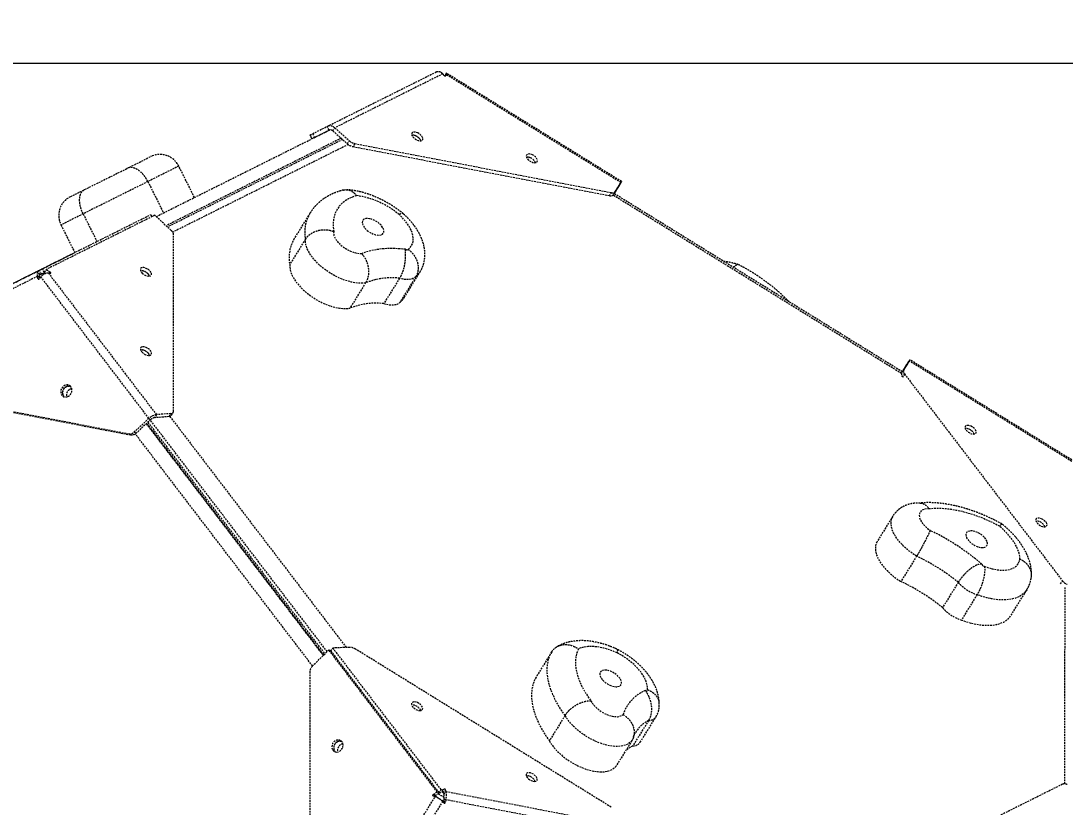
# Model space of a CAD drawing. Header units: millimetres. Extents: x -3960 to 3430, y -2884 to 2225.
# Drawn here: x -16 to 729, y 200 to 760 of the extents above; entities that cross this region are included whole.
import ezdxf

# ---------------------------------------------------------------- set-up
doc = ezdxf.new("R2010")
doc.units = ezdxf.units.MM
doc.linetypes.add('HIDDEN', pattern=[1.905, 1.27, -0.635])
for name, color, linetype in [('DIKOM_ОБЪЕКТ', 7, 'Continuous'), ('DIKOM_РАЗМЕР_ЗОНА', 7, 'Continuous'), ('DIKOM_РАЗМЕР_ОБЪЕКТА', 7, 'Continuous')]:
    doc.layers.add(name, color=color, linetype=linetype)
doc.styles.add('style1', font='arialbd.ttf', dxfattribs={"width": 0.8})
doc.dimstyles.new('1-50', dxfattribs={"dimtxt": 300, "dimasz": 200, "dimexe": 100, "dimexo": 0, "dimgap": 100, "dimtad": 1, "dimtxsty": 'style1', "dimcen": 200, "dimclrd": 7, "dimclre": 7, "dimclrt": 7, "dimadec": 1, "dimazin": 2, "dimtfac": 1, "dimtmove": 0, "dimatfit": 2, "dimfxl": 0, "dimlwd": 25, "dimlwe": 18, "dimarcsym": 0})

# ---------------------------------------------------------------- blocks, each defined once
blk = doc.blocks.new('*D2')
at = {"layer": 'Defpoints', "color": 0, "transparency": 16777216}
for p in [(1188.61, 729.83), (-1925.03, -767.19), (1470.26, -767.19)]:
    blk.add_point(p, dxfattribs=at)
at = {"layer": 'DIKOM_РАЗМЕР_ОБЪЕКТА', "color": 7, "lineweight": 18, "transparency": 16777216}
for p, q in [((1188.61, 729.83), (-2025.03, 729.83)), ((1470.26, -767.19), (-2025.03, -767.19))]:
    blk.add_line(p, q, dxfattribs=at)
at = {"layer": 'DIKOM_РАЗМЕР_ОБЪЕКТА', "color": 7, "lineweight": 25, "transparency": 16777216}
blk.add_line((-1925.03, 529.83), (-1925.03, -567.19), dxfattribs=at)
at = {"layer": 'DIKOM_РАЗМЕР_ОБЪЕКТА', "color": 7, "transparency": 16777216}
for points in [[(-1958.36, 529.83), (-1891.69, 529.83), (-1925.03, 729.83)], [(-1958.36, -567.19), (-1891.69, -567.19), (-1925.03, -767.19)]]:
    blk.add_solid(points, dxfattribs=at)
at = {"layer": 'DIKOM_РАЗМЕР_ОБЪЕКТА', "color": 7, "transparency": 16777216, "insert": (-2178.2, -18.68), "char_height": 300, "attachment_point": 5, "rotation": 90, "style": 'style1'}
blk.add_mtext('{\\fArial|b0|i0|c204|p34;1500}', dxfattribs=at)
blk = doc.blocks.new('*D3')
at = {"layer": 'Defpoints', "color": 0, "transparency": 16777216}
for p in [(1049.1, 2224.81), (-3510.19, -2267.17), (1391.3, -2267.17)]:
    blk.add_point(p, dxfattribs=at)
at = {"layer": 'DIKOM_РАЗМЕР_ЗОНА', "color": 7, "lineweight": 18, "transparency": 16777216}
for p, q in [((1049.1, 2224.81), (-3610.19, 2224.81)), ((1391.3, -2267.17), (-3610.19, -2267.17))]:
    blk.add_line(p, q, dxfattribs=at)
at = {"layer": 'DIKOM_РАЗМЕР_ЗОНА', "color": 7, "lineweight": 25, "transparency": 16777216}
blk.add_line((-3510.19, 2024.81), (-3510.19, -2067.17), dxfattribs=at)
at = {"layer": 'DIKOM_РАЗМЕР_ЗОНА', "color": 7, "transparency": 16777216}
for points in [[(-3543.52, 2024.81), (-3476.86, 2024.81), (-3510.19, 2224.81)], [(-3543.52, -2067.17), (-3476.86, -2067.17), (-3510.19, -2267.17)]]:
    blk.add_solid(points, dxfattribs=at)
at = {"layer": 'DIKOM_РАЗМЕР_ЗОНА', "color": 7, "transparency": 16777216, "insert": (-3763.36, -99.6), "char_height": 300, "attachment_point": 5, "rotation": 90, "style": 'style1'}
blk.add_mtext('{\\fArial|b0|i0|c204|p34;4500}', dxfattribs=at)

msp = doc.modelspace()

# ---------------------------------------------------------------- linework, layer by layer
at = {"layer": 'DIKOM_ОБЪЕКТ', "color": 7, "linetype": 'HIDDEN', "lineweight": 15}
for p, q in [((202.73958, 685.05004), (279.80291, 723.54838)), ((285.16932, 722.52189), (208.1061, 684.02362)), ((279.80385, 723.54866), (281.29194, 724.29217)), ((281.43514, 724.00564), (281.29194, 724.29217)), ((283.70621, 723.58551), (284.06027, 723.76246)), ((283.90121, 723.50526), (284.06027, 723.76246)), ((284.06027, 723.76246), (285.1685, 722.52254)), ((286.14681, 721.42831), (285.16932, 722.52189)), ((287.63103, 723.01384), (286.48491, 721.16082)), ((286.76481, 721.0334), (287.41915, 722.09146)), ((287.41915, 722.09146), (287.25185, 721.21693)), ((412.06054, 645.00082), (287.41915, 722.09146)), ((412.53203, 645.76283), (287.61152, 723.02615)), ((287.14927, 721.05111), (287.25185, 721.21693)), ((192.36178, 679.86391), (202.73958, 685.05004)), ((204.08052, 682.36641), (202.73958, 685.05004)), ((80.82936, 620.7711), (204.30394, 682.46132)), ((191.8592, 676.25884), (190.51827, 678.94247)), ((190.52339, 678.92988), (190.51827, 678.94247)), ((190.52339, 678.92988), (191.86432, 676.24624)), ((192.36178, 679.86391), (193.70271, 677.18027)), ((193.70271, 677.18027), (204.08052, 682.36641)), ((206.76382, 681.85322), (208.1061, 684.02362)), ((206.76382, 681.85322), (217.13763, 672.69798)), ((208.1061, 684.02362), (218.4799, 674.86837)), ((212.71373, 676.60224), (87.92591, 614.25588)), ((213.73355, 675.70214), (88.92024, 613.34306)), ((217.7962, 672.17046), (92.66724, 609.65367)), ((191.86432, 676.24624), (191.8592, 676.25884)), ((217.13763, 672.69798), (218.4799, 674.86837)), ((222.48978, 672.8273), (221.1475, 670.65691)), ((221.1475, 670.65691), (403.88038, 635.69446)), ((222.48978, 672.8273), (405.22266, 637.86485)), ((108.14453, 634.41826), (96.97105, 656.78237)), ((74.92719, 645.76885), (86.10067, 623.40474)), ((410.71828, 642.83042), (406.75198, 636.41885)), ((407.22754, 637.18515), (410.71838, 642.83025)), ((412.06054, 645.00082), (408.09434, 638.58932)), ((408.09505, 638.58749), (412.06076, 645.00048)), ((412.06054, 645.00082), (410.71828, 642.83042)), ((412.06076, 645.00048), (410.71838, 642.83025)), ((403.88038, 635.69446), (405.22266, 637.86485)), ((612.08386, 508.91011), (406.45868, 636.08022)), ((408.09434, 638.58932), (406.75198, 636.41885)), ((612.7305, 510.09065), (407.22644, 637.1858)), ((407.22759, 637.18507), (408.09505, 638.58749)), ((-0.23121, 583.62277), (77.0556, 622.22387)), ((79.82393, 621.69417), (2.53713, 583.09307)), ((28.80296, 622.72432), (38.63921, 603.0367)), ((77.0556, 622.22387), (77.82022, 620.69342)), ((91.58421, 610.89725), (79.82393, 621.69417)), ((190.46411, 623.19842), (179.27823, 605.11165)), ((12.99343, 614.82557), (22.82866, 595.14007)), ((93.25714, 481.98322), (93.30392, 607.88368)), ((187.2117, 604.61752), (176.02592, 586.53081)), ((-66.01405, 550.75895), (22.82619, 595.14521)), ((-128.27878, 519.65191), (-3.59133, 581.94414)), ((-3.59133, 581.94414), (-3.42424, 582.0275)), ((-2.25062, 579.2604), (-3.59133, 581.94414)), ((-2.08352, 579.34376), (-3.42424, 582.0275)), ((-2.31899, 582.57961), (-0.23121, 583.62277)), ((-0.97838, 579.89581), (-2.31899, 582.57961)), ((-0.97838, 579.89581), (1.10951, 580.93903)), ((1.10951, 580.93903), (-0.23121, 583.62277)), ((1.10951, 580.93903), (1.24711, 581.00775)), ((1.19454, 580.92273), (2.53713, 583.09307)), ((1.19454, 580.92273), (2.16659, 580.23587)), ((2.53713, 583.09307), (5.33701, 581.11458)), ((4.89305, 580.39692), (5.33701, 581.11458)), ((257.6885, 563.10584), (268.87428, 581.19255)), ((-3.59271, 578.23582), (-128.28015, 515.94358)), ((-3.42619, 576.73706), (-3.59271, 578.23582)), ((-2.2513, 577.40624), (-3.59271, 578.23582)), ((-2.63788, 576.24948), (-3.42619, 576.73706)), ((-1.34298, 577.80533), (-2.32125, 576.52562)), ((-2.17478, 576.71723), (-2.2513, 577.40624)), ((-2.25062, 579.2604), (-2.08352, 579.34376)), ((75.66852, 476.91788), (-1.34298, 577.80533)), ((4.0249, 580.48678), (81.03641, 479.59934)), ((5.33679, 580.35109), (4.0249, 580.48678)), ((230.12888, 573.56424), (218.943, 555.47747)), ((254.33395, 576.8493), (243.14807, 558.76253)), ((265.84232, 577.84825), (254.65645, 559.76148)), ((612.2557, 509.32288), (616.22161, 515.73577)), ((616.22154, 515.73587), (612.73003, 510.09095)), ((617.56381, 517.90628), (613.59795, 511.49446)), ((613.59803, 511.49318), (617.56383, 517.90601)), ((617.56381, 517.90628), (616.22154, 515.73587)), ((616.22154, 515.73587), (616.22157, 515.73582)), ((617.56383, 517.90601), (616.22161, 515.73577)), ((733.40418, 446.26167), (617.56383, 517.90601)), ((733.40071, 447.31766), (618.03525, 518.66836)), ((612.2557, 509.32288), (613.59803, 511.49318)), ((613.59795, 511.49446), (612.73, 510.091)), ((614.23223, 508.60017), (612.88988, 506.4299)), ((614.23223, 508.60017), (726.79231, 361.14521)), ((-121.45036, 500.9732), (61.27738, 466.00819)), ((-120.10895, 500.14363), (62.61868, 465.17855)), ((75.66852, 476.91788), (65.28833, 467.30184)), ((75.66852, 476.91788), (77.00993, 476.08831)), ((81.03641, 479.59934), (79.69382, 477.429)), ((90.07053, 478.18176), (79.69382, 477.429)), ((91.41312, 480.3521), (81.03641, 479.59934)), ((90.07053, 478.18176), (91.41312, 480.3521)), ((90.64034, 478.2746), (216.34461, 313.62156)), ((91.69536, 478.99334), (93.03794, 481.16368)), ((77.00993, 476.08831), (66.62974, 466.47225)), ((73.77944, 473.09564), (199.89114, 307.90882)), ((200.29557, 308.30663), (74.19421, 473.47987)), ((74.91806, 474.15043), (201.0013, 309.00086)), ((202.71423, 310.6859), (76.67482, 475.77789)), ((62.61868, 465.17855), (61.27738, 466.00819)), ((65.28833, 467.30184), (66.62974, 466.47225)), ((192.32636, 300.46725), (65.98321, 465.95713)), ((605.87379, 407.18382), (594.68792, 389.09704)), ((622.88702, 378.73368), (611.70115, 360.6469)), ((652.56859, 360.11631), (641.38272, 342.02953)), ((725.45599, 358.98468), (726.79231, 361.14521)), ((665.9534, 351.26168), (654.76763, 333.17496)), ((690.20857, 336.62955), (701.39444, 354.71633)), ((728.60005, 216.34109), (728.64283, 356.49649)), ((205.33692, 311.07531), (206.67938, 313.24586)), ((219.04638, 313.72662), (206.67938, 313.24586)), ((206.67938, 313.24586), (283.91781, 212.07697)), ((192.14227, 300.2862), (203.91039, 311.86259)), ((281.14883, 210.6937), (203.91039, 311.86259)), ((203.91039, 311.86259), (205.25191, 311.03283)), ((282.49034, 209.86393), (205.25191, 311.03283)), ((205.33692, 311.07531), (282.57547, 209.90646)), ((405.1035, 199.84166), (222.93079, 312.51326)), ((362.77763, 310.53371), (351.59176, 292.44693)), ((190.42019, 296.27203), (190.35292, 92.55928)), ((372.28359, 265.16953), (361.09771, 247.08277)), ((431.76395, 261.55052), (420.57805, 243.46379)), ((425.93699, 246.12615), (437.12286, 264.21293)), ((419.93662, 247.26303), (408.75075, 229.17625)), ((726.74804, 216.1183), (614.12579, 159.85588)), ((278.3476, 208.89553), (281.14883, 210.6937)), ((279.68911, 208.06576), (278.3476, 208.89553)), ((279.68911, 208.06576), (282.49034, 209.86393)), ((282.49034, 209.86393), (281.14883, 210.6937)), ((282.57547, 209.90646), (283.91781, 212.07697)), ((282.57547, 209.90646), (284.66309, 210.55061)), ((283.91781, 212.07697), (286.00542, 212.72113)), ((284.66309, 210.55061), (286.00542, 212.72113)), ((285.76789, 209.86728), (287.11033, 212.03785)), ((285.76789, 209.86728), (285.93458, 208.85759)), ((285.93458, 208.85759), (287.27703, 211.02814)), ((287.11033, 212.03785), (287.27703, 211.02814)), ((287.27703, 211.02814), (411.93465, 187.17241)), ((202.56945, 82.58035), (279.65892, 207.22241)), ((285.02474, 203.90376), (207.93517, 79.26164)), ((279.65892, 207.22241), (278.34716, 207.66006)), ((286.00221, 202.92545), (285.02474, 203.90376)), ((285.93365, 205.85749), (285.76601, 204.30722)), ((285.76601, 204.30722), (287.10744, 203.47761)), ((285.93365, 205.85749), (287.27504, 205.02793)), ((287.27504, 205.02793), (287.10744, 203.47761)), ((411.93269, 181.17214), (287.27504, 205.02793))]:
    msp.add_line(p, q, dxfattribs=at)
at = {"layer": 'DIKOM_ОБЪЕКТ', "color": 7, "linetype": 'HIDDEN', "lineweight": 15, "flags": 128}
for points in [[(190.51827, 678.94247), (190.5492, 678.95796), (190.64179, 679.00427), (190.79467, 679.0807), (191.00569, 679.18618), (191.27195, 679.31926), (191.58972, 679.47807), (191.95471, 679.66048), (192.36178, 679.86391)], [(267.4181, 680.35642), (266.27302, 680.79984), (265.18299, 681.00983), (264.23611, 680.96923), (263.50926, 680.68147), (263.06125, 680.16979), (262.92849, 679.47571), (263.12157, 678.65537), (263.62492, 677.77527), (264.39783, 676.90676), (265.37757, 676.12012), (266.48481, 675.47911), (267.62989, 675.0357), (268.72002, 674.82577), (269.66681, 674.8663), (270.39365, 675.15407), (270.84166, 675.66575), (270.97452, 676.35989), (270.78134, 677.18016), (270.27799, 678.06026), (269.50518, 678.92883), (268.52534, 679.71541), (267.4181, 680.35642)], [(193.70271, 677.18027), (193.29565, 676.97684), (192.93066, 676.79443), (192.61289, 676.63562), (192.34662, 676.50254), (192.1356, 676.39707), (191.98273, 676.32064), (191.89013, 676.27432), (191.8592, 676.25884)], [(60.19131, 655.17448), (63.12607, 656.64074), (65.80964, 657.9815), (68.22767, 659.18959), (70.36731, 660.2586), (72.21689, 661.18268), (73.76666, 661.95698), (75.00828, 662.57732), (75.93499, 663.04032), (76.54188, 663.34353), (76.82573, 663.48535), (76.84844, 663.49668)], [(349.07701, 664.73258), (347.93193, 665.17599), (346.8418, 665.38593), (345.89501, 665.34539), (345.16818, 665.05762), (344.72017, 664.54594), (344.58731, 663.8518), (344.78048, 663.03153), (345.28383, 662.15143), (346.05674, 661.28292), (347.03648, 660.49628), (348.14372, 659.85528), (349.2888, 659.41186), (350.37893, 659.20193), (351.32571, 659.24246), (352.05256, 659.53022), (352.50057, 660.04191), (352.63333, 660.73598), (352.44025, 661.55631), (351.9369, 662.43641), (351.16399, 663.30492), (350.18426, 664.09156), (349.07701, 664.73258)], [(29.77114, 639.97599), (32.54272, 641.36073), (35.45533, 642.81591), (38.48013, 644.32716), (41.58675, 645.87928), (44.74422, 647.45682), (47.92108, 649.04403), (51.08561, 650.6251), (54.20604, 652.18412), (57.25141, 653.70564), (60.19131, 655.17448)], [(96.97105, 656.78237), (96.92062, 656.75717), (96.55893, 656.57647), (95.85011, 656.22232), (94.79768, 655.69652), (93.40648, 655.00145), (91.68314, 654.14044), (89.6357, 653.11749), (87.27399, 651.93754), (84.60895, 650.60603), (81.6533, 649.12934), (78.42099, 647.51441), (74.92719, 645.76885)], [(74.92719, 645.76885), (71.29668, 643.95497), (67.52353, 642.06984), (63.63775, 640.12842), (59.67037, 638.14625), (55.65289, 636.13904), (51.61731, 634.12279), (47.59586, 632.1136), (43.62046, 630.12741), (39.7229, 628.18012), (35.93423, 626.28723), (32.28454, 624.46378), (28.80296, 622.72432)], [(410.71828, 642.83042), (410.81995, 642.99474), (410.8939, 643.11434), (410.93894, 643.18706), (410.95402, 643.21142), (410.93897, 643.18702), (410.89396, 643.11425), (410.81993, 642.99455), (410.71838, 642.83025)], [(412.06054, 645.00082), (412.26381, 645.32938), (412.41191, 645.5687), (412.50188, 645.7141), (412.53203, 645.76283), (412.50194, 645.71401), (412.41202, 645.56853), (412.26396, 645.32913), (412.06076, 645.00048)], [(19.70779, 634.94814), (19.71164, 634.95007), (19.92386, 635.0561), (20.45762, 635.32277), (21.30638, 635.74684), (22.45924, 636.32282), (23.90194, 637.04362), (25.61639, 637.90019), (27.58097, 638.88173), (29.77114, 639.97599)], [(223.62732, 635.73006), (220.69275, 634.73376), (218.00918, 633.50054), (215.5911, 632.03709), (213.45126, 630.35111), (211.60137, 628.45181), (210.05118, 626.34923), (208.80909, 624.05474), (207.88179, 621.58064), (207.27416, 618.94014), (206.98959, 616.14748), (207.0294, 613.21753), (207.39352, 610.16607)], [(28.80296, 622.72432), (26.07057, 621.35915), (23.54985, 620.09976), (21.26085, 618.95613), (19.22229, 617.93762), (17.45055, 617.05244), (15.95988, 616.30767), (14.76238, 615.70937), (13.86768, 615.26237), (13.28296, 614.97022), (13.01313, 614.83542), (12.99343, 614.82557)], [(231.27263, 610.89927), (232.66189, 609.86902), (234.1659, 608.98556), (235.72328, 608.28518), (237.27026, 607.79653), (238.74346, 607.53962), (240.0826, 607.52498), (241.23291, 607.75322), (242.14712, 608.21492), (242.78796, 608.89125), (243.12911, 609.75449), (243.15656, 610.76926), (242.86941, 611.89415), (242.27921, 613.08297), (241.41013, 614.28709), (240.29779, 615.45721), (238.98786, 616.5455), (237.53371, 617.50727), (235.99516, 618.30329), (234.43488, 618.90082), (232.91707, 619.27555), (231.50366, 619.41204), (230.2525, 619.30467), (229.215, 618.95797), (228.43347, 618.38602), (227.93995, 617.61227), (227.75466, 616.6684), (227.88513, 615.59303), (228.32613, 614.43025), (229.05952, 613.2276), (230.05528, 612.03434), (231.27263, 610.89927)], [(260.37537, 597.3997), (261.7304, 598.53287), (262.7909, 599.87431), (263.54349, 601.40715), (263.97883, 603.11222), (264.09149, 604.96817), (263.87992, 606.95161), (263.34685, 609.03774), (262.49893, 611.20034), (261.34685, 613.41236), (259.90499, 615.64598), (258.19157, 617.87329), (256.22795, 620.06626), (254.03881, 622.19744)], [(230.12888, 573.56424), (227.85222, 573.32576), (225.39399, 573.33386), (222.7844, 573.58839), (220.05575, 574.08628), (217.24156, 574.82135), (214.37658, 575.78454), (211.49616, 576.96397), (208.63587, 578.34517), (205.83081, 579.91098), (203.11578, 581.64226), (200.52401, 583.51746), (198.08771, 585.51364), (195.83674, 587.60609), (193.79892, 589.76903), (191.99939, 591.97581), (190.46031, 594.19919), (189.20068, 596.4118), (188.23599, 598.58629), (187.57826, 600.69595), (187.23536, 602.71462), (187.2117, 604.61752)], [(207.39352, 610.16607), (207.32424, 608.83245), (207.59745, 607.37126), (208.20577, 605.82256), (209.13252, 604.22877), (210.35243, 602.63356), (211.83186, 601.08051), (213.53046, 599.61222), (215.40172, 598.26889), (217.39434, 597.08727), (219.45383, 596.09977), (221.52374, 595.3334), (223.54738, 594.80912), (225.46937, 594.54133), (227.2371, 594.53735)], [(227.2371, 594.53735), (230.45923, 595.71051), (233.8983, 596.66626), (237.54243, 597.40139), (241.37891, 597.91332), (245.39428, 598.20026), (249.57447, 598.26117), (253.9049, 598.09583), (258.37038, 597.70479)], [(258.37038, 597.70479), (258.6463, 597.48104), (258.95694, 597.29409), (259.28122, 597.15697), (259.59658, 597.07898), (259.88155, 597.06564), (260.1163, 597.11771), (260.28479, 597.2317), (260.37537, 597.3997)], [(70.89018, 580.45603), (71.83437, 579.64754), (72.92309, 578.97278), (74.06798, 578.48634), (75.17631, 578.22765), (76.15836, 578.21767), (76.93446, 578.4572), (77.4418, 578.92682), (77.63936, 579.58857), (77.511, 580.38874), (77.06718, 581.26253), (76.34387, 582.13919), (75.39957, 582.94763), (74.31086, 583.62238), (73.16597, 584.10882), (72.05763, 584.36752), (71.07569, 584.37755), (70.29948, 584.13797), (69.79214, 583.66834), (69.59458, 583.00659), (69.72294, 582.20643), (70.16677, 581.33263), (70.89018, 580.45603)], [(176.02592, 586.53081), (176.04949, 584.62785), (176.39238, 582.60918), (177.05022, 580.49957), (178.0148, 578.32503), (179.27443, 576.11243), (180.81352, 573.88903), (182.61314, 571.68232), (184.65086, 569.51932), (186.90183, 567.42687), (189.33823, 565.43075), (191.92991, 563.55548), (194.64503, 561.82427), (197.44999, 560.2584), (200.31028, 558.87721), (203.19071, 557.69776), (206.05569, 556.73458), (208.86987, 555.99951), (211.59853, 555.50161), (214.20812, 555.24708), (216.66635, 555.23898), (218.943, 555.47747)], [(75.00128, 579.96886), (75.72458, 579.0922), (76.16822, 578.21895)], [(265.84232, 577.84825), (264.97557, 577.1053), (263.90327, 576.5273), (262.64307, 576.12375), (261.21568, 575.9013), (259.64429, 575.86347), (257.9549, 576.01101), (256.175, 576.3414), (254.33395, 576.8493)], [(243.14807, 558.76253), (244.98913, 558.25462), (246.76902, 557.92425), (248.45841, 557.7767), (250.02981, 557.81453), (251.4573, 558.03704), (252.71749, 558.44059), (253.78969, 559.01854), (254.65645, 559.76148)], [(70.86916, 524.03013), (71.81345, 523.2217), (72.90207, 522.54688), (74.04696, 522.06045), (75.15529, 521.80175), (76.13734, 521.79178), (76.91355, 522.03135), (77.42088, 522.50098), (77.61834, 523.16267), (77.48999, 523.96284), (77.04626, 524.83669), (76.32285, 525.7133), (75.37866, 526.52179), (74.28994, 527.19654), (73.14505, 527.68298), (72.03672, 527.94168), (71.05468, 527.95165), (70.27856, 527.71213), (69.77113, 527.24244), (69.57367, 526.58076), (69.70202, 525.78059), (70.14586, 524.90679), (70.86916, 524.03013)], [(74.98037, 523.54302), (75.70367, 522.66636), (76.1473, 521.79311)], [(616.22154, 515.73587), (616.32321, 515.90021), (616.39717, 516.0198), (616.44219, 516.09255), (616.45726, 516.11692), (616.44221, 516.09252), (616.3972, 516.01975), (616.32316, 515.90007), (616.22161, 515.73577)], [(617.56381, 517.90628), (617.76716, 518.23493), (617.91515, 518.47421), (618.00511, 518.61962), (618.03525, 518.66836), (618.00504, 518.61951), (617.91512, 518.47403), (617.76715, 518.23471), (617.56383, 517.90601)], [(19.55746, 500.08326), (18.61314, 500.62699), (17.5243, 500.83756), (16.37911, 500.6979), (15.27055, 500.21943), (14.28814, 499.44074), (13.51176, 498.4251), (13.00405, 497.25463), (12.80639, 496.02431), (12.93462, 494.8337), (13.37835, 493.77926), (14.10173, 492.94647), (15.04606, 492.40274), (16.1349, 492.19217), (17.27999, 492.33177), (18.38865, 492.8103), (19.37095, 493.58893), (20.14743, 494.60463), (20.65504, 495.77504), (20.85281, 497.00543), (20.72458, 498.19603), (20.28085, 499.25048), (19.55746, 500.08326)], [(15.18414, 492.35498), (14.71975, 492.94968), (14.27592, 494.00406), (14.14779, 495.19473), (14.34546, 496.42505), (14.85317, 497.59552), (15.62955, 498.61116), (16.61195, 499.38985), (17.72051, 499.86832), (18.8657, 500.00799), (19.81646, 499.84517)], [(661.83948, 471.29695), (660.69443, 471.74032), (659.60435, 471.95017), (658.6575, 471.90951), (657.93073, 471.62163), (657.48277, 471.10986), (657.34997, 470.41562), (657.5431, 469.5952), (658.04649, 468.71504), (658.81944, 467.84647), (659.79918, 467.05982), (660.90651, 466.4189), (662.05158, 465.9755), (663.14166, 465.76565), (664.08849, 465.80634), (664.81528, 466.09418), (665.26322, 466.60598), (665.39602, 467.30022), (665.20289, 468.12064), (664.6994, 469.00074), (663.92657, 469.86935), (662.94682, 470.65602), (661.83948, 471.29695)], [(631.91966, 412.38768), (630.12373, 412.43413), (628.52323, 412.21633), (627.16167, 411.74006), (626.07653, 411.01837), (625.29746, 410.07106), (624.84583, 408.92413), (624.73407, 407.60894), (624.96504, 406.16145), (625.53259, 404.62137), (626.42107, 403.0308), (627.60623, 401.43333), (629.05567, 399.87277), (630.72954, 398.39169), (632.58206, 397.03083)], [(682.00732, 400.0213), (677.63612, 402.27534), (673.22264, 404.33492), (668.79063, 406.18901), (664.36374, 407.82768), (659.96579, 409.2421), (655.62035, 410.42471), (651.3507, 411.36914), (647.17972, 412.07032), (643.12985, 412.5246), (639.22269, 412.72942), (635.47925, 412.68368), (631.91966, 412.38768)], [(622.88702, 378.73368), (620.18631, 380.48513), (617.61333, 382.37775), (615.19973, 384.38801), (612.97532, 386.49121), (610.96755, 388.66153), (609.20116, 390.87205), (607.69786, 393.09557), (606.47626, 395.30468), (605.55149, 397.47217), (604.93475, 399.57126), (604.63389, 401.5761), (604.65241, 403.46196), (604.99019, 405.20566), (605.64299, 406.7855), (605.86758, 407.17368)], [(712.28654, 405.21087), (711.14141, 405.65415), (710.05132, 405.86403), (709.10457, 405.82343), (708.37769, 405.5355), (707.92974, 405.02372), (707.79694, 404.32948), (707.99019, 403.5091), (708.49356, 402.62896), (709.26642, 401.7603), (710.24626, 400.97372), (711.3535, 400.33273), (712.49856, 399.88934), (713.58862, 399.67951), (714.53547, 399.72017), (715.26224, 400.00805), (715.7102, 400.51982), (715.843, 401.21406), (715.64985, 402.0345), (715.14648, 402.91464), (714.37355, 403.78319), (713.39378, 404.56988), (712.28654, 405.21087)], [(657.96182, 394.00803), (658.09065, 392.93327), (658.53002, 391.77087), (659.26184, 390.56826), (660.25629, 389.37485), (661.47262, 388.23939), (662.86097, 387.20834), (664.36455, 386.32399), (665.92189, 385.62254), (667.46905, 385.13269), (668.94288, 384.87454), (670.28287, 384.85852), (671.43429, 385.08542), (672.34994, 385.54593), (672.99231, 386.22114), (673.33517, 387.08343), (673.36442, 388.09756), (673.07888, 389.22187), (672.49022, 390.41047), (671.62265, 391.61464), (670.51162, 392.78515), (669.20249, 393.87395), (667.74907, 394.83657), (666.21076, 395.63356), (664.65045, 396.23228), (663.13218, 396.60821), (661.71808, 396.74604), (660.46593, 396.64005), (659.4271, 396.29458), (658.64402, 395.72379), (658.14889, 394.95106), (657.96182, 394.00803)], [(696.48362, 376.53952), (696.33984, 378.68341), (695.88012, 380.93524), (695.10907, 383.27263), (694.03435, 385.67222), (692.66676, 388.10999), (691.01998, 390.56176), (689.11031, 393.0029), (686.95697, 395.40914), (684.58142, 397.75639), (682.00732, 400.0213)], [(594.68792, 389.09704), (594.45709, 388.69877), (593.80432, 387.11888), (593.4665, 385.37523), (593.44799, 383.48937), (593.74888, 381.48448), (594.36562, 379.38539), (595.29039, 377.2179), (596.51199, 375.00879), (598.01529, 372.78527), (599.78168, 370.57475), (601.78942, 368.40448), (604.01386, 366.30122), (606.42746, 364.29097), (609.00041, 362.3984), (611.70115, 360.6469)], [(671.10563, 371.53399), (673.9936, 370.49661), (676.84115, 369.6871), (679.61247, 369.11557), (682.27289, 368.78919), (684.78889, 368.71205), (687.12908, 368.88509), (689.26398, 369.30614), (691.16694, 369.97002), (692.81401, 370.86832), (694.18455, 371.98975), (695.26131, 373.32031), (696.03093, 374.84325), (696.48362, 376.53952)], [(701.39766, 354.72154), (700.88508, 353.95801), (699.51486, 352.37552), (697.85836, 350.99838), (695.92902, 349.83776), (693.74225, 348.9029), (691.31578, 348.20145), (688.66925, 347.73903), (685.82398, 347.51942), (682.80301, 347.54438), (679.63058, 347.81368), (676.33241, 348.32512), (672.93513, 349.07464), (669.46614, 350.05617), (665.9534, 351.26168)], [(654.76763, 333.17496), (658.28027, 331.96938), (661.74926, 330.98785), (665.14654, 330.23834), (668.44471, 329.7269), (671.61714, 329.4576), (674.63811, 329.43264), (677.48348, 329.65231), (680.12991, 330.11467), (682.55638, 330.81612), (684.74314, 331.75098), (686.67259, 332.91167), (688.32899, 334.28874), (689.69921, 335.87123), (690.20857, 336.62955)], [(409.40472, 309.82836), (406.22883, 311.14567), (403.06408, 312.25009), (399.94191, 313.1306), (396.89347, 313.77831), (393.94918, 314.18683), (391.1385, 314.35203), (388.48955, 314.27237), (386.02856, 313.94851), (383.78035, 313.38378), (381.76715, 312.58375)], [(372.28359, 265.16953), (369.57876, 269.09032), (367.17535, 273.00445), (365.0848, 276.89343), (363.31698, 280.73899), (361.88019, 284.52293), (360.78123, 288.22744), (360.0252, 291.83498), (359.61581, 295.32861), (359.55501, 298.69183), (359.84293, 301.90873), (360.47821, 304.96409), (361.45801, 307.84365), (362.77763, 310.53371)], [(381.76715, 312.58375), (380.76594, 310.15037), (380.08341, 307.54742), (379.72325, 304.78891), (379.6874, 301.88959), (379.97605, 298.86504), (380.58763, 295.73143), (381.51885, 292.50563), (382.7648, 289.20491), (384.31875, 285.84697), (386.17235, 282.44986), (388.31557, 279.03164), (390.73711, 275.61084)], [(431.06512, 283.485), (431.04044, 285.39792), (430.69212, 287.42789), (430.02476, 289.54972), (429.04654, 291.7366), (427.76983, 293.96121), (426.21053, 296.19554), (424.3884, 298.41171), (422.3261, 300.58183), (420.04956, 302.6787), (417.58733, 304.67604), (414.97032, 306.54876), (412.23126, 308.27337), (409.40472, 309.82836)], [(351.59176, 292.44693), (350.27224, 289.75693), (349.29242, 286.8774), (348.65706, 283.82195), (348.36914, 280.60504), (348.43004, 277.24189), (348.83943, 273.74826), (349.59535, 270.14069), (350.69431, 266.43617), (352.13111, 262.65221), (353.89893, 258.80665), (355.98948, 254.91766), (358.39287, 251.00356), (361.09771, 247.08277)], [(404.21954, 286.7659), (405.78014, 286.15673), (407.30195, 285.7694), (408.72268, 285.6197), (409.98401, 285.71378), (411.03445, 286.0477), (411.83082, 286.60786), (412.34065, 287.37131), (412.54314, 288.30685), (412.42987, 289.37615), (412.00549, 290.53538), (411.28738, 291.7371), (410.30497, 292.93213), (409.0985, 294.07158), (407.71729, 295.10876), (406.21785, 296.00117), (404.66177, 296.71236), (403.11261, 297.21316), (401.63375, 297.48309), (400.28583, 297.51106), (399.12402, 297.29599), (398.19578, 296.84656), (397.53925, 296.18134), (397.18125, 295.32745), (397.13647, 294.31988), (397.40671, 293.19992), (397.98093, 292.01337), (398.83558, 290.80879), (399.9356, 289.63547), (401.23612, 288.54156), (402.68385, 287.57181), (404.21954, 286.7659)], [(429.66783, 282.97833), (429.99166, 282.83491), (430.30923, 282.74971), (430.59867, 282.72867), (430.84017, 282.77322), (431.01708, 282.88038), (431.1171, 283.04262), (431.13357, 283.24895), (431.06512, 283.485)], [(390.73711, 275.61084), (391.66138, 274.01722), (392.8789, 272.4218), (394.35648, 270.86832), (396.05342, 269.39911), (397.92344, 268.0546), (399.91536, 266.8716), (401.97453, 265.88237), (404.04451, 265.11406), (406.06885, 264.58776), (407.99186, 264.31784), (409.76107, 264.3117), (411.32792, 264.56946), (412.64953, 265.0841), (413.68973, 265.84158)], [(268.81737, 268.65138), (269.72579, 268.74225), (270.40078, 269.0772), (270.78777, 269.62915), (270.8553, 270.35331), (270.59805, 271.19112), (270.0366, 272.07455), (269.21674, 272.93219), (268.20469, 273.69446), (267.08247, 274.29961), (265.94098, 274.69863), (264.87278, 274.85922), (263.96437, 274.76836), (263.28937, 274.4334), (262.90238, 273.88145), (262.83486, 273.15729), (263.09211, 272.31948), (263.65356, 271.43605), (264.47342, 270.57841), (265.48546, 269.81614), (266.60771, 269.21097), (267.74917, 268.81197), (268.81737, 268.65138)], [(419.93662, 247.26303), (418.77318, 246.00182), (417.32475, 244.95137), (415.60917, 244.12475), (413.64768, 243.53204), (411.46446, 243.18062), (409.08627, 243.07477), (406.54258, 243.21579), (403.86483, 243.60201), (401.08582, 244.22863), (398.2399, 245.0879), (395.3622, 246.16924), (392.48824, 247.45935), (389.65341, 248.94225), (386.89249, 250.5997), (384.23981, 252.4113), (381.72798, 254.35465), (379.38789, 256.40581), (377.24847, 258.53952), (375.33606, 260.72943), (373.67432, 262.94861), (372.28359, 265.16953)], [(209.61237, 239.07437), (210.7576, 239.28361), (211.8479, 239.82613), (212.79498, 240.65794), (213.52206, 241.71165), (213.9702, 242.90189), (214.10322, 244.1323), (213.91029, 245.30313), (213.40696, 246.31955), (212.63413, 247.09922), (211.65426, 247.5789), (210.54689, 247.71989), (209.40166, 247.51064), (208.31136, 246.96812), (207.36428, 246.13632), (206.6372, 245.08261), (206.18906, 243.89237), (206.05604, 242.66195), (206.24897, 241.49113), (206.7523, 240.47471), (207.52513, 239.69503), (208.505, 239.21535), (209.61237, 239.07437)], [(211.88841, 246.89012), (212.99577, 246.74916), (213.06674, 246.72725)], [(361.09771, 247.08277), (362.48845, 244.86183), (364.15019, 242.64265), (366.0626, 240.45274), (368.20202, 238.31903), (370.54211, 236.26786), (373.05404, 234.32458), (375.70672, 232.51298), (378.4675, 230.85552), (381.30237, 229.37257), (384.17633, 228.08246), (387.05403, 227.00112), (389.89995, 226.14185), (392.67892, 225.51528), (395.35681, 225.12907), (397.9004, 224.98799), (400.27859, 225.09384), (402.46181, 225.44526), (404.4234, 226.03803), (406.13885, 226.86464), (407.58731, 227.91503), (408.75075, 229.17625)], [(350.46326, 218.15438), (351.37166, 218.24527), (352.04667, 218.5802), (352.43366, 219.13216), (352.50127, 219.8564), (352.24392, 220.69415), (351.68257, 221.57764), (350.8626, 222.43522), (349.85056, 223.19749), (348.72835, 223.80261), (347.58697, 224.2017), (346.51875, 224.36231), (345.61035, 224.27142), (344.93524, 223.93643), (344.54825, 223.38447), (344.48074, 222.66029), (344.73809, 221.82255), (345.29944, 220.93905), (346.11941, 220.08148), (347.13145, 219.31921), (348.25359, 218.71397), (349.39504, 218.315), (350.46326, 218.15438)]]:
    msp.add_lwpolyline(points, dxfattribs=at)
at = {"layer": 'DIKOM_ОБЪЕКТ', "color": 7, "linetype": 'HIDDEN', "lineweight": 15}
for centre, radius, start, end in [((204.66467, 680.57284), 4.87353, 45.077738, 113.26646591), ((205.0431, 680.12773), 2.43685, 45.07920896, 113.2666849), ((263.46353, 673.30131), 5.53936, 61.86258256, 94.20325831), ((263.29618, 671.98337), 6.84071, 24.68771497, 91.98346613), ((263.73412, 672.35964), 6.27936, 23.25979478, 68.10414782), ((223.01819, 679.29149), 8.8349, 228.27110864, 257.77574865), ((224.36097, 681.46286), 8.83596, 228.27292887, 257.77392841), ((83.55258, 650.07825), 15, 26.54757677, 116.54757677), ((345.12271, 657.67831), 5.53849, 61.86089019, 94.20780745), ((344.95323, 656.36701), 6.83891, 24.62508726, 91.98485166), ((345.39306, 656.73582), 6.27932, 23.25972789, 68.10425777), ((26.41191, 621.52969), 15, 116.54757677, 206.54757677), ((215.54607, 576.63153), 59.6485, 49.80986121, 82.21355261), ((404.76997, 638.22191), 2.67944, 250.60940093, 317.70667636), ((406.11224, 640.39239), 2.67952, 250.61016188, 317.70785534), ((213.43344, 609.60284), 26.69144, 149.38638568, 190.76470095), ((88.77602, 607.29728), 4.56571, 7.37912811, 52.04369438), ((203.03275, 591.3787), 27.43849, 149.9669712, 190.17656477), ((69.92093, 575.38158), 6.84393, 24.47114715, 91.70323216), ((70.00866, 575.53428), 6.6777, 41.61231433, 92.45055752), ((258.2036, 587.82009), 12.56135, 307.45318976, 328.15687432), ((0.88063, 573.85828), 6.23606, 84.9583604, 114.12564438), ((248.84448, 526.48017), 50.66738, 83.78018074, 111.67749455), ((237.65863, 508.3932), 50.66758, 83.78023817, 111.67743712), ((247.01446, 569.73648), 12.56585, 307.45624421, 328.15175198), ((69.90883, 518.95301), 6.84304, 24.50712355, 91.76677667), ((69.98052, 519.09139), 6.69444, 41.68035479, 92.38251706), ((614.7541, 508.35456), 2.67948, 158.81475402, 225.91394909), ((616.09591, 510.52474), 2.67905, 158.80840384, 225.92068106), ((18.81753, 495.30659), 4.66869, 113.84048394, 219.32491469), ((18.71643, 496.21385), 3.80787, 73.52063896, 117.970322), ((21.45302, 493.6704), 4.50171, 99.05931752, 197.69827279), ((82.45335, 470.04923), 9.65465, 98.43939004, 134.64824584), ((80.40223, 472.6541), 4.82716, 98.43889071, 134.64825713), ((90.10447, 480.14611), 1.96464, 269.01023837, 324.07265807), ((91.54625, 482.05951), 1.7126, 265.54162918, 357.44687174), ((657.70977, 462.93483), 6.83895, 24.58311878, 91.9457755), ((657.7009, 462.9204), 6.84949, 24.69779505, 91.84924107), ((61.99677, 470.64252), 4.68984, 261.17640857, 314.57562274), ((63.33804, 469.81313), 4.69007, 261.17722745, 314.57518491), ((708.16543, 396.85697), 6.83471, 24.53258826, 92.02969256), ((708.1489, 396.83626), 6.84739, 24.65996139, 91.86691684), ((555.78259, 238.73745), 175.94019, 49.77941825, 64.118652), ((559.49864, 244.70467), 148.26281, 51.11669271, 64.68841232), ((671.2217, 373.38459), 1.85423, 189.48383102, 266.4113509), ((548.31277, 226.61789), 148.26281, 51.11669271, 64.68841232), ((674.848, 379.25057), 29.36821, 220.65702175, 252.37024656), ((733.66497, 366.65491), 8.80854, 218.71859023, 247.22994749), ((663.66118, 361.16266), 29.36676, 220.65655233, 252.37148859), ((218.90356, 306.44501), 7.28302, 56.42954434, 88.87629474), ((196.13457, 296.19704), 5.71487, 134.31333784, 179.24812591), ((440.33036, 257.01945), 28.06337, 112.33025451, 161.67754834), ((263.16742, 265.80879), 6.85767, 24.72432344, 91.80537583), ((263.15308, 265.80882), 6.85246, 24.72112258, 91.67422423), ((442.65768, 240.2694), 23.90731, 117.10773748, 147.62858947), ((431.81775, 268.166), 6.61569, 269.53405734, 323.33505261), ((212.0728, 242.1606), 4.6757, 113.89483853, 218.62603299), ((212.14643, 242.1676), 4.72957, 93.1273118, 218.28522755), ((211.96277, 243.08039), 3.79992, 72.59768744, 117.99923289), ((420.70558, 249.93166), 6.46912, 268.87044732, 323.96656521), ((214.69711, 240.53092), 4.4989, 98.92219899, 197.44705937), ((432.72062, 220.40357), 26.06177, 117.76945783, 131.8577902), ((344.81345, 215.31202), 6.85744, 24.72306743, 91.80663185), ((344.80271, 215.31789), 6.84988, 24.67950091, 91.71533663), ((728.24546, 211.8054), 4.56545, 64.48048201, 109.14674082), ((303.85327, 240.3489), 37.88248, 234.57158827, 241.73456407), ((302.46567, 238.10566), 37.79675, 232.78348157, 243.75275091)]:
    msp.add_arc(centre, radius, start, end, dxfattribs=at)
for centre, major_axis, ratio, start_param, end_param in [((286.56901, 721.63923), (0.62184, -0.55083), 0.539276321, 4.498691197, 6.593086299), ((-2.7412, 582.36874), (0.68938, 0.3444), 0.000075362, 3.277034128, 5.371429224), ((4.91487, 580.90374), (0.82341, -0.43029), 0.431133821, 5.457390684, 7.551785787), ((-2.74317, 577.07828), (0.33946, 0.87143), 0.688473377, 2.220705581, 4.315100683), ((-1.4005, 579.68499), (0.68938, 0.3444), 0.000075362, 3.277034118, 5.371429226), ((278.76948, 208.34289), (0.79308, 0.36695), 0.788507823, 1.744291032, 3.838686134), ((285.08501, 209.99799), (0.63788, -0.39448), 0.661509404, 0.523528036, 2.617923139), ((286.42739, 212.16853), (0.63788, -0.39448), 0.661509404, 0.523528036, 2.617923139), ((280.111, 207.51314), (0.79308, 0.36695), 0.788507823, 1.744291032, 2.833629058), ((285.08317, 204.43791), (-0.02598, 0.87349), 0.78852205, 3.449376858, 4.538806205), ((286.42456, 203.60832), (-0.02598, 0.87349), 0.78852205, 2.444411103, 4.538806205)]:
    msp.add_ellipse(centre, major_axis=major_axis, ratio=ratio, start_param=start_param, end_param=end_param, dxfattribs=at)
for points, knots in [([(285.16932, 722.52189), (284.75436, 722.89179), (283.99485, 723.56883), (282.6546, 724.03043), (281.22615, 724.09908), (280.3015, 723.7413), (279.80291, 723.54838)], [0, 0, 0, 0, 0.273189372, 0.50001854, 0.730398652, 1, 1, 1, 1]), ([(287.63122, 723.01398), (287.63122, 723.01399), (287.60891, 723.0501), (287.62402, 722.85913), (287.49092, 722.36039), (287.41915, 722.09146)], [0, 0, 0, 0, 0.0000539262, 0.4608068623, 1, 1, 1, 1]), ([(74.92719, 645.76885), (74.53737, 646.49605), (73.74637, 647.97159), (72.31506, 649.97109), (70.73619, 651.7642), (69.06121, 653.26098), (67.31319, 654.4494), (65.56615, 655.27804), (63.8402, 655.73579), (62.00217, 655.81062), (60.81722, 655.48585), (60.19839, 655.178), (60.19131, 655.17448)], [0, 0, 0, 0, 0.104310904, 0.211656154, 0.315965046, 0.423278244, 0.527986667, 0.635675457, 0.741392465, 0.850100829, 0.998286429, 1, 1, 1, 1]), ([(28.80296, 622.72432), (28.45199, 623.47786), (27.73987, 625.0068), (26.98026, 627.36251), (26.46822, 629.70867), (26.24743, 631.94665), (26.3147, 634.05081), (26.66869, 635.92485), (27.30532, 637.54935), (28.28447, 638.97867), (29.19062, 639.68368), (29.75768, 639.96921), (29.77114, 639.97599)], [0, 0, 0, 0, 0.1057727476, 0.2146143813, 0.3203867223, 0.4292267697, 0.5350209545, 0.6438813332, 0.7497288233, 0.8586453672, 0.9966436458, 1, 1, 1, 1]), ([(214.44546, 639.73213), (213.93439, 639.60347), (212.15119, 639.15453), (209.21776, 638.17409), (205.73531, 636.70156), (202.49716, 634.96827), (199.52076, 633.00262), (196.81493, 630.8221), (194.39271, 628.44099), (192.24674, 625.91284), (191.05173, 624.08857), (190.46493, 623.19278)], [0, 0, 0, 0, 0.051364131, 0.179218008, 0.305072929, 0.427919721, 0.547695054, 0.66459695, 0.779021945, 0.891491238, 1, 1, 1, 1]), ([(214.45197, 639.71002), (214.56141, 639.74816), (215.22081, 639.97798), (216.51078, 639.99852), (218.25266, 639.74336), (219.98005, 639.03029), (221.81691, 637.79251), (223.00263, 636.55508), (223.62025, 635.73939), (223.62732, 635.73006)], [0, 0, 0, 0, 0.034869668, 0.210095579, 0.390309192, 0.567227982, 0.749146675, 0.997130818, 1, 1, 1, 1]), ([(257.11103, 622.71358), (256.69181, 623.05793), (255.26282, 624.23171), (252.71222, 626.13691), (249.43086, 628.36795), (246.04008, 630.4371), (242.56084, 632.338), (239.00768, 634.05969), (235.39568, 635.59159), (231.73825, 636.92299), (228.04824, 638.04106), (224.33755, 638.93522), (220.62164, 639.57847), (218.06001, 639.86512), (216.74113, 639.93651), (216.64598, 639.94166)], [0, 0, 0, 0, 0.035698302, 0.121684473, 0.207452242, 0.293147549, 0.378915704, 0.464866466, 0.551161156, 0.637962281, 0.725429159, 0.813705123, 0.902892664, 0.992994216, 1, 1, 1, 1]), ([(257.13012, 622.67474), (257.11701, 622.69625), (256.99238, 622.90074), (256.48562, 622.9879), (255.53266, 622.89504), (254.61821, 622.50783), (254.05223, 622.20463), (254.03881, 622.19744)], [0, 0, 0, 0, 0.033767209, 0.320962864, 0.61646929, 0.990906174, 1, 1, 1, 1]), ([(268.85517, 581.20397), (268.93998, 581.32759), (269.53244, 582.19124), (270.3692, 583.95229), (271.332, 586.44774), (271.97857, 589.04196), (272.34426, 591.69731), (272.42417, 594.40793), (272.2209, 597.16572), (271.73237, 599.96787), (270.95203, 602.81104), (269.8743, 605.68827), (268.495, 608.5833), (266.82067, 611.47049), (264.86878, 614.31506), (262.6689, 617.08347), (260.24794, 619.74411), (258.36421, 621.59257), (257.29827, 622.54997), (257.14341, 622.68906)], [0, 0, 0, 0, 0.009824165, 0.068632713, 0.127022652, 0.185371019, 0.244114132, 0.303704118, 0.364601911, 0.427259806, 0.492047405, 0.55916087, 0.628494947, 0.699591811, 0.771740967, 0.844125245, 0.916214912, 0.987827965, 1, 1, 1, 1]), ([(187.2117, 604.61752), (187.6186, 605.20377), (188.44421, 606.39326), (190.12064, 607.93412), (192.08347, 609.25672), (194.27667, 610.28639), (196.66861, 611.01527), (199.15326, 611.4077), (201.70472, 611.45789), (204.48276, 611.12753), (206.36754, 610.58079), (207.37841, 610.17218), (207.39352, 610.16607)], [0, 0, 0, 0, 0.105388522, 0.213832467, 0.31921448, 0.42764953, 0.53313868, 0.641665382, 0.747424216, 0.856223836, 0.997850463, 1, 1, 1, 1]), ([(258.37038, 597.70479), (258.3694, 597.70018), (258.29518, 597.35214), (258.29388, 596.50915), (258.36132, 594.91985), (258.40578, 592.94085), (258.33165, 590.63535), (258.09831, 588.19335), (257.69343, 585.73649), (257.10503, 583.2835), (256.34602, 580.95598), (255.42572, 578.75062), (254.70133, 577.4891), (254.33395, 576.8493)], [0, 0, 0, 0, 0.001076632, 0.081254946, 0.164373925, 0.268221917, 0.375111048, 0.478070246, 0.583956623, 0.686484685, 0.791959962, 0.894489695, 1, 1, 1, 1]), ([(260.37537, 597.3997), (260.38647, 597.39254), (261.33255, 596.78299), (262.8368, 595.49855), (264.62906, 593.34374), (265.92554, 591.20216), (266.88356, 588.90711), (267.46063, 586.56608), (267.65462, 584.20293), (267.44931, 581.93374), (266.87828, 579.75949), (266.19092, 578.49137), (265.84232, 577.84825)], [0, 0, 0, 0, 0.001681236, 0.143231548, 0.248864578, 0.357557564, 0.463118753, 0.571735672, 0.677273004, 0.785867058, 0.891403619, 1, 1, 1, 1]), ([(227.2371, 594.53735), (227.24704, 594.52649), (227.95269, 593.75523), (229.08656, 592.25406), (230.40294, 589.82503), (231.31627, 587.47829), (231.93849, 585.00647), (232.23813, 582.52353), (232.2111, 580.04874), (231.84993, 577.70221), (231.18062, 575.48023), (230.48279, 574.20896), (230.12888, 573.56424)], [0, 0, 0, 0, 0.002044411, 0.145146918, 0.250936741, 0.359757688, 0.465083324, 0.573432137, 0.678553335, 0.786705948, 0.891827552, 1, 1, 1, 1]), ([(495.73146, 586.60225), (495.42888, 586.69588), (493.88894, 587.1724), (491.10566, 587.86205), (487.98685, 588.50198), (486.12589, 588.71255), (485.48748, 588.78479)], [0, 0, 0, 0, 0.087923086, 0.447461011, 0.810449153, 1, 1, 1, 1]), ([(-3.59271, 578.23582), (-3.66409, 578.77738), (-3.79474, 579.76859), (-3.80952, 580.89244), (-3.78545, 581.68676), (-3.65934, 581.85398), (-3.59133, 581.94414)], [0, 0, 0, 0, 0.2731880354, 0.5000156099, 0.7304021845, 1, 1, 1, 1]), ([(492.39856, 584.51067), (492.41748, 584.5351), (492.79214, 585.01897), (493.47835, 585.67303), (494.40392, 586.38742), (495.17137, 586.70568), (495.55298, 586.61553), (495.72364, 586.57521)], [0, 0, 0, 0, 0.013644185, 0.270190053, 0.534132237, 0.79166554, 1, 1, 1, 1]), ([(531.9174, 560.07002), (531.85657, 560.1355), (530.70414, 561.37595), (528.27855, 563.71575), (524.64349, 567.0649), (520.82671, 570.29407), (516.87039, 573.4049), (512.78096, 576.38527), (508.57507, 579.2285), (504.26452, 581.92019), (500.03906, 584.37209), (497.22536, 585.84401), (495.90419, 586.53515)], [0, 0, 0, 0, 0.006281664, 0.118994425, 0.231354137, 0.343412292, 0.455228207, 0.566863954, 0.678381208, 0.78984671, 0.901322786, 1, 1, 1, 1]), ([(-2.2513, 577.40624), (-2.25111, 577.6938), (-2.25076, 578.2157), (-2.21807, 578.80604), (-2.24228, 579.18723), (-2.24768, 579.23461), (-2.25062, 579.2604)], [0, 0, 0, 0, 0.275453931, 0.499916524, 0.727778062, 1, 1, 1, 1]), ([(4.0249, 580.48678), (3.52079, 580.47594), (2.59814, 580.45609), (1.15915, 579.93212), (-0.18036, 579.07484), (-0.9357, 578.25006), (-1.34298, 577.80533)], [0, 0, 0, 0, 0.2731958409, 0.5000218914, 0.7304090824, 1, 1, 1, 1]), ([(683.69405, 401.66504), (683.32259, 401.87209), (681.47437, 402.90226), (678.09881, 404.63923), (673.55648, 406.79864), (668.96964, 408.76843), (664.35543, 410.54759), (659.72657, 412.12634), (655.09658, 413.49691), (650.4784, 414.65112), (645.88503, 415.58042), (641.32977, 416.27514), (636.82557, 416.72874), (632.39183, 416.92045), (628.41099, 416.88304), (625.95838, 416.66363), (624.9161, 416.57038)], [0, 0, 0, 0, 0.019030142, 0.094683623, 0.170432288, 0.246319717, 0.322392338, 0.398695033, 0.475274267, 0.552172896, 0.629424551, 0.707051758, 0.785051173, 0.863381701, 0.941941434, 1, 1, 1, 1]), ([(625.36488, 416.5536), (625.28256, 416.55998), (624.29806, 416.63636), (622.44909, 416.5867), (619.86816, 416.31355), (617.41782, 415.76508), (615.10767, 414.97271), (612.94723, 413.9407), (610.95299, 412.67919), (609.07243, 411.1577), (607.39736, 409.35647), (606.31144, 407.98324), (605.89352, 407.20358), (605.86859, 407.15707)], [0, 0, 0, 0, 0.0108678122, 0.1299856631, 0.2448217495, 0.3556255614, 0.4631084422, 0.5680663868, 0.6712089113, 0.7731272019, 0.8843614179, 0.9931018908, 1, 1, 1, 1]), ([(625.36528, 416.5577), (625.92287, 416.48946), (627.03119, 416.35382), (628.64771, 415.61459), (630.32319, 414.39192), (631.37493, 413.17825), (631.91163, 412.39932), (631.91966, 412.38768)], [0, 0, 0, 0, 0.230057244, 0.457291603, 0.691071091, 0.995379699, 1, 1, 1, 1]), ([(632.58206, 397.03083), (632.57847, 397.02311), (632.32402, 396.47506), (631.79531, 395.35138), (630.86084, 393.41373), (629.89794, 391.4658), (628.82257, 389.34669), (627.67977, 387.15792), (626.47493, 384.91991), (625.26191, 382.7427), (624.04265, 380.62931), (623.27589, 379.37156), (622.88702, 378.73368)], [0, 0, 0, 0, 0.002044665, 0.145147821, 0.250936846, 0.359757193, 0.465083231, 0.573433857, 0.678554371, 0.786705562, 0.891825996, 1, 1, 1, 1]), ([(683.68943, 401.65687), (683.63517, 401.65533), (683.52001, 401.65207), (682.99459, 401.16182), (682.41426, 400.50608), (682.01192, 400.02679), (682.00732, 400.0213)], [0, 0, 0, 0, 0.27247749, 0.578300278, 0.995174093, 1, 1, 1, 1]), ([(704.75132, 365.00802), (704.7604, 365.62096), (704.78401, 367.21444), (704.54097, 369.80473), (704.00038, 372.78695), (703.15633, 375.81364), (702.01188, 378.88112), (700.56365, 381.97016), (698.82061, 385.05391), (696.80091, 388.09967), (694.53046, 391.07679), (692.03775, 393.96102), (689.3443, 396.73252), (686.57259, 399.31229), (684.62759, 400.90562), (683.70385, 401.66234)], [0, 0, 0, 0, 0.045110003, 0.117273888, 0.191084662, 0.267350783, 0.346106102, 0.427081385, 0.509699992, 0.593229527, 0.676905288, 0.760265189, 0.84313871, 0.925502013, 1, 1, 1, 1]), ([(669.39281, 373.07907), (669.38576, 373.07982), (668.85603, 373.13595), (667.83363, 373.05919), (666.20036, 372.61), (664.39106, 371.7871), (662.44885, 370.59378), (660.51086, 369.13576), (658.65174, 367.50028), (656.87047, 365.71079), (655.24655, 363.85926), (653.76618, 361.96), (652.97157, 360.7367), (652.56859, 360.11631)], [0, 0, 0, 0, 0.001080586, 0.081259158, 0.164377918, 0.268226524, 0.375112746, 0.478071021, 0.58395744, 0.686486694, 0.791959295, 0.894492804, 1, 1, 1, 1]), ([(704.65499, 363.91149), (704.71323, 364.52923), (704.83747, 365.84699), (704.50404, 367.85728), (703.77523, 369.8833), (702.64789, 371.77387), (701.14569, 373.50855), (699.15515, 375.1559), (697.49721, 376.09293), (696.50713, 376.52916), (696.48362, 376.53952)], [0, 0, 0, 0, 0.12382964, 0.264150557, 0.400539971, 0.540885774, 0.677347441, 0.817760128, 0.995671999, 1, 1, 1, 1]), ([(671.10563, 371.53399), (671.10806, 371.52538), (671.31501, 370.79221), (671.44818, 369.39423), (671.35582, 367.10449), (671.05521, 364.86892), (670.55861, 362.49479), (669.89312, 360.09068), (669.06957, 357.67778), (668.12683, 355.37365), (667.07942, 353.17714), (666.3323, 351.90623), (665.9534, 351.26168)], [0, 0, 0, 0, 0.001682196, 0.143232887, 0.248864173, 0.357558333, 0.463118197, 0.571736309, 0.677271193, 0.785865845, 0.891401307, 1, 1, 1, 1]), ([(701.36648, 354.74684), (701.59267, 355.09646), (702.30537, 356.19806), (703.21058, 358.21514), (704.07311, 360.74347), (704.49886, 362.66311), (704.64262, 363.72508), (704.66768, 363.91022)], [0, 0, 0, 0, 0.126842883, 0.399665814, 0.670948991, 0.942634976, 1, 1, 1, 1]), ([(362.77763, 310.53371), (363.17892, 311.10741), (363.99318, 312.27148), (365.60616, 313.65326), (367.47149, 314.73102), (369.53565, 315.43478), (371.76912, 315.76314), (374.07855, 315.69909), (376.43804, 315.24094), (379.04311, 314.29803), (380.80173, 313.27876), (381.75622, 312.59161), (381.76715, 312.58375)], [0, 0, 0, 0, 0.10431272, 0.211658774, 0.315964498, 0.423276201, 0.527987279, 0.635675011, 0.741395813, 0.850100343, 0.998284654, 1, 1, 1, 1]), ([(409.16683, 312.50597), (408.67145, 312.72905), (406.97636, 313.4924), (404.04496, 314.64934), (400.37255, 315.89519), (396.67208, 316.91827), (392.95705, 317.7097), (389.24122, 318.25124), (385.54307, 318.5241), (381.89232, 318.50729), (378.32954, 318.18458), (375.02565, 317.56974), (372.0092, 316.70763), (369.29998, 315.6429), (367.4645, 314.72631), (366.53895, 314.17237), (366.41761, 314.09975)], [0, 0, 0, 0, 0.033280386, 0.113880079, 0.194985428, 0.276771091, 0.359359133, 0.442811168, 0.527069169, 0.611850613, 0.696339208, 0.779624117, 0.851984386, 0.922082047, 0.989784796, 1, 1, 1, 1]), ([(439.36921, 273.64368), (439.34478, 274.47171), (439.29265, 276.2386), (438.86024, 278.94534), (438.15139, 281.77977), (437.1385, 284.65041), (435.82673, 287.54351), (434.21683, 290.43504), (432.32456, 293.29248), (430.17643, 296.07998), (427.80385, 298.76814), (425.23691, 301.33639), (422.49965, 303.77162), (419.61336, 306.06391), (416.59698, 308.20588), (413.46566, 310.18311), (410.97598, 311.59185), (409.53262, 312.32187), (409.18333, 312.49854)], [0, 0, 0, 0, 0.052172794, 0.111328583, 0.172453668, 0.235768535, 0.301245459, 0.368523191, 0.436960111, 0.505798217, 0.574422557, 0.642615701, 0.710340044, 0.777666501, 0.84471953, 0.911649642, 0.978618942, 1, 1, 1, 1]), ([(409.18542, 312.50264), (409.29445, 312.40238), (409.51573, 312.19891), (409.61407, 311.3442), (409.51766, 310.44335), (409.40733, 309.84261), (409.40472, 309.82836)], [0, 0, 0, 0, 0.297101152, 0.602997117, 0.990583616, 1, 1, 1, 1]), ([(429.66783, 282.97833), (429.6706, 282.97248), (429.87907, 282.53216), (430.43988, 281.56517), (431.36996, 279.8469), (432.30995, 277.7781), (433.11011, 275.4127), (433.65839, 272.93403), (433.91103, 270.45631), (433.85613, 267.99225), (433.48156, 265.65956), (432.80895, 263.45219), (432.11559, 262.19043), (431.76395, 261.55052)], [0, 0, 0, 0, 0.00107964, 0.081254593, 0.164374833, 0.268223251, 0.375111447, 0.478070858, 0.583956192, 0.686487215, 0.791961797, 0.894491139, 1, 1, 1, 1]), ([(431.06512, 283.485), (431.07681, 283.48142), (432.07321, 283.17643), (433.72856, 282.38696), (435.74051, 280.90182), (437.23796, 279.31632), (438.36621, 277.52205), (439.06435, 275.82412), (439.20367, 274.70708), (439.25834, 274.26875)], [0, 0, 0, 0, 0.0026199881, 0.2231443896, 0.3877122927, 0.5570474111, 0.7215060512, 0.8907192109, 1, 1, 1, 1]), ([(372.28359, 265.16953), (372.68573, 265.7688), (373.50168, 266.98472), (375.10057, 268.73818), (376.94113, 270.3971), (378.96882, 271.88364), (381.15566, 273.18162), (383.40553, 274.23053), (385.69615, 275.01702), (388.17111, 275.55663), (389.83417, 275.65299), (390.7238, 275.61146), (390.73711, 275.61084)], [0, 0, 0, 0, 0.105386388, 0.213830223, 0.319216159, 0.427653178, 0.533136799, 0.641667689, 0.747422546, 0.856222606, 0.997848538, 1, 1, 1, 1]), ([(437.09701, 264.23935), (437.35779, 264.66078), (437.99847, 265.69612), (438.69539, 267.49478), (439.22583, 269.54132), (439.44157, 271.59284), (439.45352, 273.17761), (439.31137, 274.05616), (439.27653, 274.27151)], [0, 0, 0, 0, 0.141653146, 0.348006217, 0.548986953, 0.745277933, 0.937560451, 1, 1, 1, 1]), ([(413.68973, 265.84158), (413.70341, 265.83312), (414.67508, 265.23278), (416.26461, 264.0347), (418.18787, 262.02634), (419.60118, 260.03658), (420.67182, 257.8925), (421.34912, 255.69116), (421.62906, 253.44838), (421.48861, 251.27068), (420.96153, 249.15829), (420.2815, 247.90078), (419.93662, 247.26303)], [0, 0, 0, 0, 0.0020437233, 0.145146254, 0.2509372478, 0.3597571805, 0.4650819978, 0.5734352941, 0.6785547025, 0.7867086383, 0.8918289048, 1, 1, 1, 1]), ([(421.1325, 249.96424), (421.19986, 250.19448), (421.43073, 250.98363), (421.84474, 252.02359), (422.3017, 252.75238), (422.48636, 253.0469)], [0, 0, 0, 0, 0.1970852202, 0.6755231739, 1, 1, 1, 1]), ([(285.93458, 208.85759), (285.93441, 208.65178), (285.9341, 208.27826), (285.90129, 207.53375), (285.92559, 206.71136), (285.93081, 206.15846), (285.93365, 205.85749)], [0, 0, 0, 0, 0.275451077, 0.499899241, 0.727770547, 1, 1, 1, 1]), ([(287.27703, 211.02814), (287.34846, 210.59987), (287.47919, 209.81601), (287.49388, 208.32492), (287.4695, 206.71595), (287.34316, 205.61926), (287.27504, 205.02793)], [0, 0, 0, 0, 0.273194345, 0.500014588, 0.730406387, 1, 1, 1, 1]), ([(285.02474, 203.90376), (284.60974, 204.25992), (283.85017, 204.9118), (282.51014, 205.85074), (281.08189, 206.63419), (280.15741, 207.01635), (279.65892, 207.22241)], [0, 0, 0, 0, 0.273185718, 0.500007857, 0.730394242, 1, 1, 1, 1])]:
    msp.add_open_spline(points, degree=3, knots=knots, dxfattribs=at)

# ---------------------------------------------------------------- dimensions: what is measured, and where the dimension line sits
at = {"layer": 'DIKOM_РАЗМЕР_ЗОНА'}
dim = msp.add_linear_dim(base=(-3510.18905, -2267.17138), p1=(1049.09735, 2224.81299), p2=(1391.2989, -2267.17138), angle=90, text='{\\fArial|b0|i0|c204|p34;4500}', dimstyle='1-50', dxfattribs=at)
dim.commit()
dim.dimension.update_dxf_attribs({"geometry": '*D3', "text_midpoint": (-3510.18905, -99.59524), "dimtype": 160})
at = {"layer": 'DIKOM_РАЗМЕР_ОБЪЕКТА'}
dim = msp.add_linear_dim(base=(-1925.02807, -767.1931), p1=(1188.60911, 729.83344), p2=(1470.26477, -767.1931), angle=90, text='{\\fArial|b0|i0|c204|p34;1500}', dimstyle='1-50', dxfattribs=at)
dim.commit()
dim.dimension.update_dxf_attribs({"geometry": '*D2', "text_midpoint": (-1925.02807, -18.67983), "dimtype": 160})

doc.saveas('drawing.dxf')
